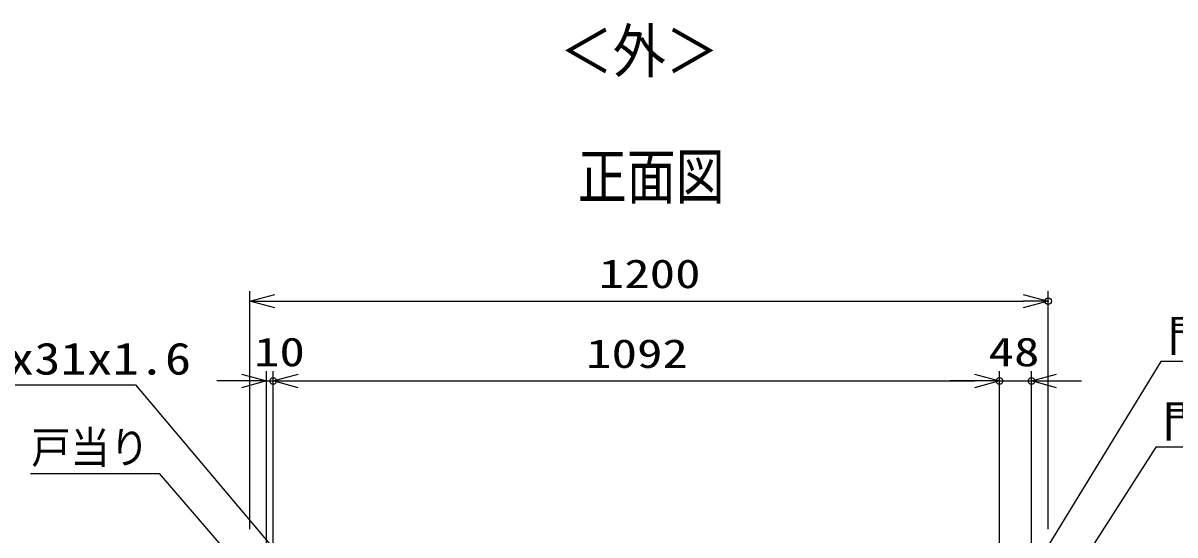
# Model space of a CAD drawing. Units: millimetres, scale not verified. Extents: x -4425 to 4425, y -3150 to 3150.
# Drawn here: x -3003 to -1271, y 1029 to 1799 of the extents above; entities that cross this region are included whole.
import ezdxf
from ezdxf.enums import TextEntityAlignment as Align

# ---------------------------------------------------------------- set-up
doc = ezdxf.new("R2010")
doc.units = ezdxf.units.MM
doc.header["$LTSCALE"] = 20
doc.header["$PDMODE"] = 32
doc.header["$PDSIZE"] = 10
for name, color, linetype, lineweight in [('0-2_外形線', 7, 'Continuous', 25), ('0-5_寸法', 4, 'Continuous', 25), ('0-C_LAYER15', 1, 'Continuous', 25), ('1-9_LAYER12', 3, 'Continuous', 25)]:
    doc.layers.add(name, color=color, linetype=linetype, lineweight=lineweight)
doc.layers.add('0-6_DEFPOINTS', color=7, linetype='Continuous')
doc.layers.add('1-4_D-TITLE', color=7, linetype='Continuous')
doc.styles.add('ＭＳ ゴシック', font='')
doc.styles.get('ＭＳ ゴシック').set_extended_font_data('MS Gothic')

# ---------------------------------------------------------------- blocks, each defined once
blk = doc.blocks.new('_Open30')
at = {"layer": '0-5_寸法'}
blk.add_line((0, 0), (-20, 0), dxfattribs=at)
blk.add_lwpolyline([(-20, 5.36), (0, 0), (-20, -5.36)], dxfattribs=at)

msp = doc.modelspace()

# ---------------------------------------------------------------- linework, layer by layer
at = {"layer": '0-6_DEFPOINTS'}
for p in [(-1462.03, 1380.71), (-2627.03, 1260.71), (-1535.03, 1260.71), (-1487.03, 1260.71)]:
    msp.add_point(p, dxfattribs=at)
at = {"layer": '0-C_LAYER15'}
for p, q in [((-2662.03, 1037.97), (-2662.03, 1395.71)), ((-1462.03, 1037.97), (-1462.03, 1395.71)), ((-2637.03, 962.8), (-2637.03, 1275.71)), ((-2627.03, 972.8), (-2627.03, 1275.71)), ((-2627.03, 972.8), (-2627.03, 1275.71)), ((-1535.03, 972.8), (-1535.03, 1275.71)), ((-1535.03, 972.8), (-1535.03, 1275.71)), ((-1487.03, 962.8), (-1487.03, 1275.71))]:
    msp.add_line(p, q, dxfattribs=at)
at = {"layer": '0-C_LAYER15', "color": 2}
for p, q in [((-2624.53, 1380.71), (-1499.53, 1380.71)), ((-2674.53, 1260.71), (-2712.03, 1260.71)), ((-2637.03, 1260.71), (-2627.03, 1260.71)), ((-2589.53, 1260.71), (-1572.53, 1260.71)), ((-2589.53, 1260.71), (-2552.03, 1260.71)), ((-1572.53, 1260.71), (-1610.03, 1260.71)), ((-1535.03, 1260.71), (-1487.03, 1260.71)), ((-1449.53, 1260.71), (-1412.03, 1260.71))]:
    msp.add_line(p, q, dxfattribs=at)
at = {"layer": '1-9_LAYER12'}
for points in [[(-574.07, 1289.83), (-1292.45, 1289.83), (-1546.26, 875.49)], [(-3519.89, 1255.17), (-2834.32, 1255.17), (-2505.73, 865.38)], [(-745.77, 1161.27), (-1300.11, 1161.27), (-1449.85, 927.35)], [(-2992.22, 1121.66), (-2798.78, 1121.66), (-2631.91, 927.57)]]:
    msp.add_lwpolyline(points, dxfattribs=at)

# ---------------------------------------------------------------- block references
at = {"layer": '0-C_LAYER15', "xscale": 1.875, "yscale": 1.875, "rotation": 180}
for p in [(-2662.03, 1380.71), (-2627.03, 1260.71), (-2627.03, 1260.71), (-1487.03, 1260.71)]:
    msp.add_blockref('_Open30', p, dxfattribs=at)
at = {"layer": '0-C_LAYER15', "xscale": 1.875, "yscale": 1.875}
for p in [(-1462.03, 1380.71), (-2637.03, 1260.71), (-1535.03, 1260.71), (-1535.03, 1260.71)]:
    msp.add_blockref('_Open30', p, dxfattribs=at)

# ---------------------------------------------------------------- texts
at = {"layer": '0-2_外形線', "style": 'ＭＳ ゴシック', "width": 0.9}
msp.add_text('＜外＞', height=64.96, dxfattribs=at).set_placement((-2196.34, 1704.89), align=Align.BOTTOM_LEFT)
at = {"layer": '0-C_LAYER15', "color": 3, "style": 'ＭＳ ゴシック', "width": 1.3}
for s, p in [('1200', (-2137.62, 1387.39)), ('10', (-2655.99, 1269.89)), ('1092', (-2156.62, 1267.39)), ('48', (-1551.55, 1269.89))]:
    msp.add_text(s, height=43.26, dxfattribs=at).set_placement(p, align=Align.BOTTOM_LEFT)
at = {"layer": '1-4_D-TITLE', "style": 'ＭＳ ゴシック', "width": 0.8}
msp.add_text('正面図', height=67.3, dxfattribs=at).set_placement((-2168.93, 1514.44), align=Align.BOTTOM_LEFT)
at = {"layer": '1-9_LAYER12', "style": 'ＭＳ ゴシック'}
for s, height, width, p in [('門扉縦枠\u3000□-50x26x1.6', 48.11, 1.2, (-1283.79, 1290.58)), ('門扉横枠 □-31x31x1.6', 48.11, 1.2, (-3576.32, 1255.92)), ('門柱 □-50x50x3.2', 48.11, 1.25, (-1291.44, 1162.02)), ('戸当り', 48.09, 0.9, (-2990.78, 1122.41))]:
    msp.add_text(s, height=height, dxfattribs=dict(at, width=width)).set_placement(p, align=Align.BOTTOM_LEFT)

doc.saveas('drawing.dxf')
